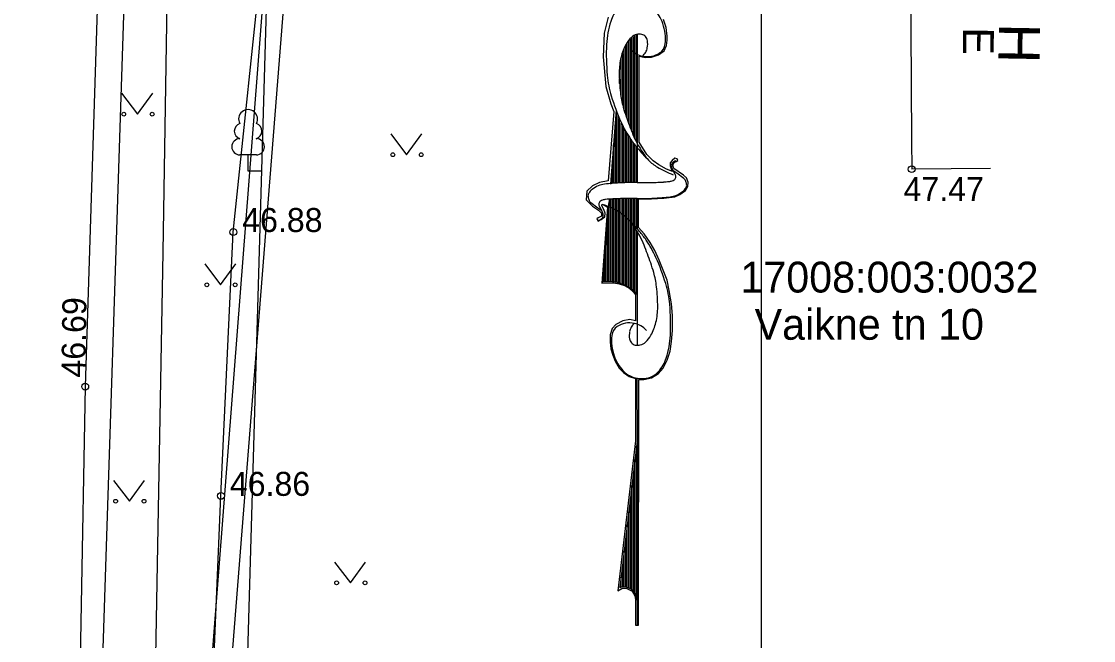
# Model space of a CAD drawing. Extents: x 641765 to 642950, y 6454656 to 6457092.
# Drawn here: x 642414.78 to 642446.07, y 6456041.35 to 6456059.41 of the extents above; entities that cross this region are included whole.
import ezdxf

# ---------------------------------------------------------------- set-up
doc = ezdxf.new("R2010")
doc.units = 0
for name, color, linetype in [('AED', 7, 'Continuous'), ('HALJASTUS', 7, 'Continuous'), ('HOONE', 7, 'Continuous'), ('KORGUS', 7, 'Continuous'), ('MOOTPIIR', 7, 'Continuous'), ('PIIR', 7, 'Continuous'), ('PUU', 7, 'Continuous'), ('SITRASS', 7, 'Continuous'), ('TEE', 7, 'Continuous'), ('VORMISTUS', 7, 'Continuous')]:
    doc.layers.add(name, color=color, linetype=linetype)

msp = doc.modelspace()

# ---------------------------------------------------------------- linework, layer by layer
at = {"layer": 'AED'}
msp.add_lwpolyline([(642421.273, 6456035.683), (642420.222, 6456036.524), (642420.607, 6456045.569), (642420.968, 6456053.267), (642421.844, 6456061.697), (642421.964, 6456064.281)], dxfattribs=at)
at = {"layer": 'HALJASTUS'}
for p, q in [((642422.052, 6456064.2), (642421.241, 6456036.214)), ((642417.709, 6456057.314), (642418.172, 6456056.707)), ((642418.172, 6456056.707), (642418.618, 6456057.314)), ((642425.56, 6456056.129), (642426.024, 6456055.522)), ((642426.024, 6456055.522), (642426.469, 6456056.129)), ((642420.132, 6456052.334), (642420.595, 6456051.727)), ((642420.595, 6456051.727), (642421.041, 6456052.334)), ((642417.471, 6456046.017), (642417.934, 6456045.411)), ((642417.934, 6456045.411), (642418.38, 6456046.017)), ((642423.92, 6456043.638), (642424.384, 6456043.032)), ((642424.384, 6456043.032), (642424.829, 6456043.638))]:
    msp.add_line(p, q, dxfattribs=at)
for centre in [(642417.771, 6456056.707), (642418.6, 6456056.707), (642425.623, 6456055.522), (642426.452, 6456055.522), (642420.194, 6456051.727), (642421.023, 6456051.727), (642417.533, 6456045.411), (642418.362, 6456045.411), (642423.983, 6456043.032), (642424.811, 6456043.032)]:
    msp.add_circle(centre, 0.055, dxfattribs=at)
at = {"layer": 'HOONE'}
msp.add_line((642443.064, 6456055.122), (642440.765, 6456055.101), dxfattribs=at)
msp.add_lwpolyline([(642440.714, 6456062.478), (642440.757, 6456055.937), (642440.765, 6456055.101)], dxfattribs=at)
at = {"layer": 'KORGUS'}
for centre in [(642440.765, 6456055.101), (642420.968, 6456053.267), (642416.645, 6456048.757), (642420.607, 6456045.569)]:
    msp.add_circle(centre, 0.1, dxfattribs=at)
at = {"layer": 'MOOTPIIR'}
msp.add_lwpolyline([(642430.692, 6456143.846), (642425.368, 6456101.985), (642424.114, 6456083.882), (642443.85, 6456082.238), (642445.931, 6456084.908), (642446.344, 6456093.647), (642452.915, 6456092.957), (642451.822, 6456076.326), (642464.091, 6456076.973), (642465.193, 6456067.034), (642422.627, 6456062.334), (642420.499, 6456035.469), (642420.76, 6455964.707)], dxfattribs=at)
at = {"layer": 'PIIR'}
msp.add_lwpolyline([(642422.61, 6456070.06), (642419.88, 6456034.96), (642470.42, 6456040.67), (642470.23, 6456075.46), (642465.91, 6456074.97)], close=True, dxfattribs=at)
at = {"layer": 'PUU'}
for p, q in [((642421.64, 6456055.516), (642421.16, 6456055.516)), ((642421.4, 6456055.041), (642421.4, 6456055.516)), ((642421.78, 6456055.041), (642421.4, 6456055.041))]:
    msp.add_line(p, q, dxfattribs=at)
for centre, radius, start, end in [((642421.4, 6456056.561), 0.277, 332.5799, 207.4201), ((642421.23, 6456056.213), 0.233, 109.0217, 253.1415), ((642421.57, 6456056.213), 0.233, 286.8508, 70.9859), ((642421.162, 6456055.753), 0.238, 90.0016, 269.3953), ((642421.637, 6456055.753), 0.238, 270.6047, 89.9984)]:
    msp.add_arc(centre, radius, start, end, dxfattribs=at)
at = {"layer": 'SITRASS'}
for points in [[(642417.723, 6455977.465), (642418.264, 6455986.115), (642418.325, 6456005.349), (642418.81, 6456016.819), (642418.821, 6456025.736), (642418.569, 6456033.391), (642418.923, 6456052.675), (642419.07, 6456061.786), (642420.031, 6456073.827), (642420.516, 6456085.895), (642421.195, 6456100.726), (642422.203, 6456117.569)], [(642420.117, 6456100.779), (642419.365, 6456085.887), (642418.748, 6456073.364), (642417.83, 6456061.681), (642417.045, 6456037.534), (642416.811, 6456025.481), (642416.692, 6456005.191), (642416.388, 6455985.818), (642416.36, 6455980.921), (642416.895, 6455969.991), (642417.854, 6455953.112), (642419.712, 6455937.527), (642421.545, 6455928.771), (642426.064, 6455909.486), (642429.021, 6455896.853), (642431.075, 6455888.378), (642433.046, 6455881.221)]]:
    msp.add_lwpolyline(points, dxfattribs=at)
at = {"layer": 'TEE'}
msp.add_lwpolyline([(642417.697, 6456077.697), (642417.287, 6456069.147), (642417.068, 6456062.224), (642416.645, 6456048.757), (642416.391, 6456034.983), (642416.098, 6456020.572), (642415.908, 6456005.693), (642415.787, 6455996.751), (642415.898, 6455982.989), (642416.17, 6455971.88), (642416.846, 6455957.848), (642417.811, 6455947.164), (642419.267, 6455937.329), (642421.082, 6455928.188), (642424.273, 6455914.446), (642427.626, 6455899.417), (642430.795, 6455887.099), (642433.539, 6455874.816), (642436.72, 6455861.321), (642439.937, 6455847.135), (642442.738, 6455835.59)], dxfattribs=at)
at = {"layer": 'VORMISTUS'}
for p, q in [((642432.509, 6456056.439), (642432.509, 6456058.846)), ((642432.553, 6456056.319), (642432.553, 6456058.898)), ((642432.598, 6456056.201), (642432.598, 6456058.928)), ((642432.642, 6456056.101), (642432.642, 6456058.958)), ((642432.687, 6456056), (642432.687, 6456058.988)), ((642432.732, 6456055.899), (642432.732, 6456059.018)), ((642432.756, 6456059.035), (642432.75, 6456054.714)), ((642432.375, 6456056.812), (642432.375, 6456058.618)), ((642432.42, 6456056.682), (642432.42, 6456058.694)), ((642432.464, 6456056.56), (642432.464, 6456058.77)), ((642432.254, 6456058.283), (642432.229, 6456057.964)), ((642432.286, 6456057.217), (642432.286, 6456058.316)), ((642432.33, 6456056.983), (642432.33, 6456058.48)), ((642432.241, 6456057.6), (642432.241, 6456057.723)), ((642432.14, 6456056.819), (642432.111, 6456056.446)), ((642432.152, 6456054.69), (642432.152, 6456056.787)), ((642432.197, 6456054.691), (642432.197, 6456056.672)), ((642432.111, 6456056.446), (642431.975, 6456054.665)), ((642432.107, 6456054.688), (642432.107, 6456056.397)), ((642432.241, 6456054.693), (642432.241, 6456056.558)), ((642432.286, 6456054.695), (642432.286, 6456056.443)), ((642432.33, 6456054.697), (642432.33, 6456056.366)), ((642432.375, 6456054.699), (642432.375, 6456056.292)), ((642432.42, 6456054.7), (642432.42, 6456056.217)), ((642432.464, 6456054.702), (642432.464, 6456056.143)), ((642432.509, 6456054.704), (642432.509, 6456056.069)), ((642432.553, 6456054.706), (642432.553, 6456055.994)), ((642432.063, 6456054.686), (642432.063, 6456055.815)), ((642432.598, 6456054.708), (642432.598, 6456055.934)), ((642432.642, 6456054.709), (642432.642, 6456055.875)), ((642432.687, 6456054.711), (642432.687, 6456055.815)), ((642432.732, 6456054.713), (642432.732, 6456055.756)), ((642432.018, 6456054.685), (642432.018, 6456055.233)), ((642431.938, 6456054.214), (642431.75, 6456051.802)), ((642431.974, 6456051.812), (642431.974, 6456054.217)), ((642432.018, 6456051.812), (642432.018, 6456054.22)), ((642432.063, 6456051.812), (642432.063, 6456054.223)), ((642432.107, 6456051.809), (642432.107, 6456054.227)), ((642432.152, 6456051.802), (642432.152, 6456054.23)), ((642432.197, 6456051.795), (642432.197, 6456054.233)), ((642432.241, 6456051.788), (642432.241, 6456054.236)), ((642432.286, 6456051.773), (642432.286, 6456054.24)), ((642432.33, 6456051.758), (642432.33, 6456054.24)), ((642432.375, 6456051.744), (642432.375, 6456054.24)), ((642432.42, 6456051.72), (642432.42, 6456054.24)), ((642432.464, 6456051.693), (642432.464, 6456054.24)), ((642432.509, 6456051.667), (642432.509, 6456054.24)), ((642432.553, 6456051.634), (642432.553, 6456054.24)), ((642432.598, 6456053.532), (642432.598, 6456054.24)), ((642432.642, 6456053.483), (642432.642, 6456054.24)), ((642432.687, 6456053.434), (642432.687, 6456054.24)), ((642432.732, 6456053.385), (642432.732, 6456054.239)), ((642432.749, 6456054.239), (642432.749, 6456054.179)), ((642432.749, 6456054.179), (642432.749, 6456053.366)), ((642431.929, 6456051.812), (642431.929, 6456054.098)), ((642431.884, 6456051.81), (642431.884, 6456053.525)), ((642432.598, 6456051.6), (642432.598, 6456053.517)), ((642432.642, 6456051.563), (642432.642, 6456053.448)), ((642432.687, 6456051.514), (642432.687, 6456053.38)), ((642432.732, 6456051.464), (642432.732, 6456053.311)), ((642432.749, 6456053.284), (642432.749, 6456053.003)), ((642431.84, 6456051.808), (642431.84, 6456052.952)), ((642432.749, 6456053.003), (642432.749, 6456051.445)), ((642431.795, 6456051.806), (642431.795, 6456052.378)), ((642431.751, 6456051.804), (642431.751, 6456051.805)), ((642432.749, 6456051.445), (642432.749, 6456049.961)), ((642432.744, 6456049.003), (642432.749, 6456047.164)), ((642432.749, 6456047.164), (642432.25, 6456042.884)), ((642432.732, 6456042.641), (642432.732, 6456047.014)), ((642432.749, 6456047.164), (642432.749, 6456042.527)), ((642432.687, 6456042.735), (642432.687, 6456046.632)), ((642432.642, 6456042.791), (642432.642, 6456046.25)), ((642432.598, 6456042.83), (642432.598, 6456045.867)), ((642432.553, 6456042.859), (642432.553, 6456045.485)), ((642432.509, 6456042.88), (642432.509, 6456045.103)), ((642432.464, 6456042.895), (642432.464, 6456044.721)), ((642432.42, 6456042.904), (642432.42, 6456044.339)), ((642432.375, 6456042.907), (642432.375, 6456043.957)), ((642432.33, 6456042.905), (642432.33, 6456043.574)), ((642432.286, 6456042.898), (642432.286, 6456043.192)), ((642432.749, 6456042.527), (642432.749, 6456041.814))]:
    msp.add_line(p, q, dxfattribs=at)
msp.add_lwpolyline([(642156.368, 6456067.731), (642436.368, 6456067.731), (642436.368, 6455867.731), (642156.368, 6455867.731)], close=True, dxfattribs=at)
for points in [[(642431.909, 6456059.535), (642431.789, 6456059.071), (642431.759, 6456058.382), (642431.834, 6456057.514), (642431.984, 6456057.005), (642432.074, 6456056.781), (642431.909, 6456054.76), (642431.655, 6456054.715), (642431.445, 6456054.61), (642431.28, 6456054.46), (642431.265, 6456054.206), (642431.445, 6456054.026), (642431.625, 6456053.907), (642431.714, 6456053.817), (642431.714, 6456053.727), (642431.61, 6456053.682), (642431.572, 6456053.652), (642431.61, 6456053.585), (642431.7, 6456053.63), (642431.804, 6456053.712), (642431.819, 6456053.817), (642431.782, 6456053.922), (642431.722, 6456054.034), (642431.729, 6456054.079), (642431.887, 6456053.989), (642431.722, 6456051.774), (642431.857, 6456051.789), (642432.074, 6456051.781), (642432.231, 6456051.759), (642432.381, 6456051.706), (642432.515, 6456051.624), (642432.65, 6456051.512), (642432.702, 6456051.437), (642432.702, 6456050.673), (642432.538, 6456050.711), (642432.336, 6456050.673), (642432.134, 6456050.569), (642432.025, 6456050.449), (642431.969, 6456050.265), (642431.961, 6456050.067), (642431.98, 6456049.861), (642432.04, 6456049.674), (642432.111, 6456049.502), (642432.227, 6456049.296), (642432.354, 6456049.165), (642432.515, 6456049.053), (642432.702, 6456048.993), (642432.702, 6456047.174), (642432.193, 6456042.796), (642432.306, 6456042.864), (642432.433, 6456042.871), (642432.605, 6456042.789), (642432.68, 6456042.654), (642432.702, 6456042.549), (642432.702, 6456041.793), (642432.792, 6456041.793), (642432.8, 6456048.963), (642432.949, 6456048.963), (642433.174, 6456049.008), (642433.376, 6456049.135), (642433.511, 6456049.293), (642433.63, 6456049.525), (642433.713, 6456049.794), (642433.758, 6456050.071), (642433.788, 6456050.393), (642433.78, 6456050.834), (642433.758, 6456051.171), (642433.69, 6456051.56), (642433.623, 6456051.86), (642433.398, 6456052.443), (642433.264, 6456052.728), (642433.129, 6456052.96), (642432.957, 6456053.214), (642432.792, 6456053.394), (642432.792, 6456054.232), (642433.166, 6456054.232), (642433.526, 6456054.255), (642433.847, 6456054.292), (642433.997, 6456054.359), (642434.162, 6456054.479), (642434.229, 6456054.591), (642434.244, 6456054.719), (642434.192, 6456054.846), (642434.102, 6456054.921), (642433.825, 6456055.123), (642433.795, 6456055.213), (642433.825, 6456055.287), (642433.892, 6456055.325), (642433.937, 6456055.355), (642433.922, 6456055.4), (642433.847, 6456055.422), (642433.773, 6456055.355), (642433.72, 6456055.287), (642433.713, 6456055.198), (642433.75, 6456055.085), (642433.78, 6456055.033), (642433.608, 6456055.1), (642433.383, 6456055.228), (642433.219, 6456055.347), (642433.032, 6456055.527), (642432.807, 6456055.886), (642432.807, 6456058.401), (642432.987, 6456058.363), (642433.174, 6456058.371), (642433.376, 6456058.438), (642433.541, 6456058.558), (642433.608, 6456058.708), (642433.63, 6456058.865), (642433.63, 6456058.985), (642433.601, 6456059.239), (642433.518, 6456059.464)], [(642434.112, 6456054.83), (642433.906, 6456054.981), (642433.791, 6456055.066)], [(642431.402, 6456054.127), (642431.607, 6456053.976), (642431.722, 6456053.891)]]:
    msp.add_lwpolyline(points, dxfattribs=at)
for centre, radius, start, end in [((642433.051, 6456059.063), 1.126, 138.7692, 161.9783), ((642432.317, 6456058.929), 1.256, 19.5381, 42.5083), ((642434.395, 6456058.626), 2.539, 161.9783, 177.3741), ((642432.234, 6456058.899), 1.344, 353.8516, 19.5381), ((642433.126, 6456058.36), 0.798, 132.6362, 151.0418), ((642432.832, 6456058.679), 0.364, 105.2375, 132.6362), ((642432.816, 6456058.738), 0.302, 76.4111, 105.2375), ((642432.838, 6456058.828), 0.21, 41.622, 76.4111), ((642432.818, 6456058.811), 0.236, 9.3172, 41.622), ((642432.469, 6456058.754), 0.59, 349.0427, 9.3172), ((642438.416, 6456058.441), 6.564, 177.3741, 185.2393), ((642433.746, 6456058.017), 1.506, 151.0418, 166.4566), ((642433.055, 6456059.056), 0.674, 222.2452, 240.0252), ((642432.591, 6456058.743), 0.47, 313.0331, 330.627), ((642432.627, 6456058.723), 0.429, 330.627, 349.0427), ((642433.209, 6456058.794), 0.363, 303.2423, 353.8516), ((642434.13, 6456057.924), 1.901, 166.4566, 180.1663), ((642433.039, 6456059.029), 0.643, 240.0252, 258.2344), ((642433.05, 6456059.079), 0.694, 258.2344, 280.2292), ((642433.06, 6456059.021), 0.634, 280.2292, 303.2423), ((642437.466, 6456057.934), 5.237, 180.1663, 186.6274), ((642434.926, 6456058.121), 3.06, 185.2393, 196.7699), ((642434.974, 6456057.645), 2.729, 186.6274, 195.5824), ((642437.955, 6456059.034), 6.223, 196.7699, 204.2252), ((642436.459, 6456058.059), 4.27, 195.5824, 199.4395), ((642447.667, 6456062.014), 16.155, 199.4395, 201.4222), ((642435.255, 6456057.819), 3.262, 204.2252, 214.5287), ((642434.511, 6456056.852), 2.023, 201.4222, 209.7264), ((642435.142, 6456057.742), 3.126, 214.5287, 220.382), ((642437.703, 6456058.675), 5.699, 209.7264, 214.6709), ((642438.061, 6456060.224), 6.957, 220.382, 224.3045), ((642433.99, 6456056.25), 1.268, 224.3045, 239.3288), ((642434.881, 6456057.753), 3.015, 239.3288, 249.0558), ((642433.848, 6456055.212), 0.0991, 137.0777, 189.0508), ((642434.22, 6456055.271), 0.476, 189.0508, 198.1648), ((642434.198, 6456055.264), 0.453, 198.1648, 207.5078), ((642433.927, 6456055.138), 0.207, 101.7851, 137.0777), ((642434.052, 6456055.188), 0.288, 207.5078, 219.7916), ((642433.634, 6456055.18), 0.443, 276.0005, 287.9564), ((642433.688, 6456055.013), 0.267, 287.9564, 303.3795), ((642433.659, 6456054.852), 0.229, 25.9216, 41.3778), ((642433.781, 6456054.873), 0.0994, 303.3795, 349.5855), ((642433.723, 6456054.883), 0.157, 349.5855, 25.9216), ((642434.011, 6456054.693), 0.17, 26.4041, 53.5541), ((642433.865, 6456054.621), 0.332, 7.0958, 26.4041), ((642431.661, 6456054.217), 0.368, 127.7171, 151.3794), ((642431.932, 6456053.866), 0.812, 112.8468, 127.7171), ((642431.88, 6456053.991), 0.677, 96.555, 112.8468), ((642432.412, 6456049.358), 5.34, 94.1285, 96.555), ((642433.321, 6456036.765), 17.966, 92.8056, 94.1285), ((642432.595, 6456051.572), 3.141, 90.7774, 92.8056), ((642432.696, 6456044.129), 10.585, 89.6725, 90.7774), ((642433.096, 6456064.303), 9.595, 267.9718, 269.2673), ((642433.007, 6456057.35), 2.641, 269.2673, 271.7368), ((642432.434, 6456076.25), 21.551, 271.7368, 272.8889), ((642433.372, 6456057.679), 2.955, 272.8889, 276.0005), ((642433.582, 6456055.09), 0.812, 292.8468, 307.7171), ((642433.853, 6456054.739), 0.368, 307.7171, 331.3794), ((642434.032, 6456054.642), 0.165, 331.3794, 7.0958), ((642431.482, 6456054.315), 0.165, 151.3794, 187.0958), ((642431.648, 6456054.336), 0.332, 187.0958, 206.4041), ((642431.502, 6456054.263), 0.17, 206.4041, 233.5541), ((642431.733, 6456054.084), 0.0994, 123.3795, 169.5855), ((642431.825, 6456053.944), 0.267, 107.9564, 123.3795), ((642431.879, 6456053.777), 0.443, 96.0005, 107.9564), ((642432.142, 6456051.278), 2.955, 92.8889, 96.0005), ((642433.079, 6456032.706), 21.551, 91.7368, 92.8889), ((642432.506, 6456051.607), 2.641, 89.2673, 91.7368), ((642432.417, 6456044.653), 9.595, 87.9718, 89.2673), ((642432.817, 6456064.828), 10.585, 269.6725, 270.7774), ((642432.918, 6456057.385), 3.141, 270.7774, 272.8056), ((642432.193, 6456072.191), 17.966, 272.8056, 274.1285), ((642433.102, 6456059.598), 5.34, 274.1285, 276.555), ((642433.634, 6456054.966), 0.677, 276.555, 292.8468), ((642431.79, 6456054.073), 0.157, 169.5855, 205.9216), ((642431.855, 6456054.105), 0.229, 205.9216, 221.3778), ((642431.461, 6456053.769), 0.288, 27.5078, 39.7916), ((642431.315, 6456053.693), 0.453, 18.1648, 27.5078), ((642431.294, 6456053.686), 0.476, 9.0508, 18.1648), ((642430.7, 6456051.248), 3.015, 59.3288, 69.0558), ((642431.592, 6456052.751), 1.268, 44.3045, 59.3288), ((642431.586, 6456053.818), 0.207, 281.7851, 317.0777), ((642431.665, 6456053.745), 0.0991, 317.0777, 9.0508), ((642427.52, 6456048.777), 6.957, 40.382, 44.3045), ((642427.878, 6456050.326), 5.699, 29.7264, 34.6709), ((642430.439, 6456051.259), 3.126, 34.5287, 40.382), ((642431.071, 6456052.149), 2.023, 21.4222, 29.7264), ((642417.914, 6456046.987), 16.155, 19.4395, 21.4222), ((642430.326, 6456051.182), 3.262, 24.2252, 34.5287), ((642429.122, 6456050.942), 4.27, 15.5824, 19.4395), ((642427.626, 6456049.967), 6.223, 16.7699, 24.2252), ((642430.607, 6456051.356), 2.729, 6.6274, 15.5824), ((642431.939, 6456050.762), 1.059, 40.1394, 100.2647), ((642428.115, 6456051.067), 5.237, 0.1663, 6.6274), ((642430.655, 6456050.88), 3.06, 5.2393, 16.7699), ((642431.451, 6456051.077), 1.901, 346.4566, 0.1663), ((642427.165, 6456050.56), 6.564, 357.3741, 5.2393), ((642432.372, 6456050.207), 0.363, 123.2423, 173.8516), ((642432.521, 6456049.98), 0.634, 100.2292, 123.2423), ((642432.531, 6456049.922), 0.694, 78.2344, 100.2292), ((642432.954, 6456050.278), 0.429, 150.627, 169.0427), ((642432.99, 6456050.258), 0.47, 133.0331, 150.627), ((642432.542, 6456049.972), 0.643, 60.0252, 78.2344), ((642432.526, 6456049.945), 0.674, 42.2452, 60.0252), ((642431.835, 6456050.984), 1.506, 331.0418, 346.4566), ((642433.347, 6456050.102), 1.344, 173.8516, 199.5381), ((642433.112, 6456050.247), 0.59, 169.0427, 189.3172), ((642432.763, 6456050.19), 0.236, 189.3172, 221.622), ((642432.749, 6456050.322), 0.364, 285.2375, 312.6362), ((642432.455, 6456050.641), 0.798, 312.6362, 331.0418), ((642431.186, 6456050.375), 2.539, 341.9783, 357.3741), ((642432.743, 6456050.173), 0.21, 221.622, 256.4111), ((642432.765, 6456050.263), 0.302, 256.4111, 285.2375), ((642433.264, 6456050.073), 1.256, 199.5381, 222.5083), ((642432.53, 6456049.938), 1.126, 318.7692, 341.9783), ((642432.861, 6456049.703), 0.71, 222.5083, 253.2347), ((642432.934, 6456049.584), 0.588, 283.475, 318.7692), ((642432.886, 6456049.785), 0.795, 253.2347, 283.475), ((642432.369, 6456042.527), 0.38, 0.0614, 108.1897)]:
    msp.add_arc(centre, radius, start, end, dxfattribs=at)

# ---------------------------------------------------------------- texts
at = {"layer": 'HOONE'}
for s, height, rotation, p in [('E', 0.9, 269.5173, (642442.263, 6456059.242)), ('H', 1.2, 268.9455, (642443.313, 6456059.363))]:
    msp.add_text(s, height=height, rotation=rotation, dxfattribs=at).set_placement(p)
at = {"layer": 'KORGUS'}
for s, p in [(' 47.47', (642440.267, 6456054.168)), (' 46.88', (642420.968, 6456053.267)), (' 46.86', (642420.607, 6456045.569))]:
    msp.add_text(s, height=0.7, dxfattribs=at).set_placement(p)
msp.add_text(' 46.69', height=0.7, rotation=89.1727, dxfattribs=at).set_placement((642416.645, 6456048.757))
at = {"layer": 'PIIR'}
for s, p in [('17008:003:0032', (642435.764, 6456051.501)), ('Vaikne tn 10', (642436.18, 6456050.124))]:
    msp.add_text(s, height=0.9, dxfattribs=at).set_placement(p)

doc.saveas('drawing.dxf')
